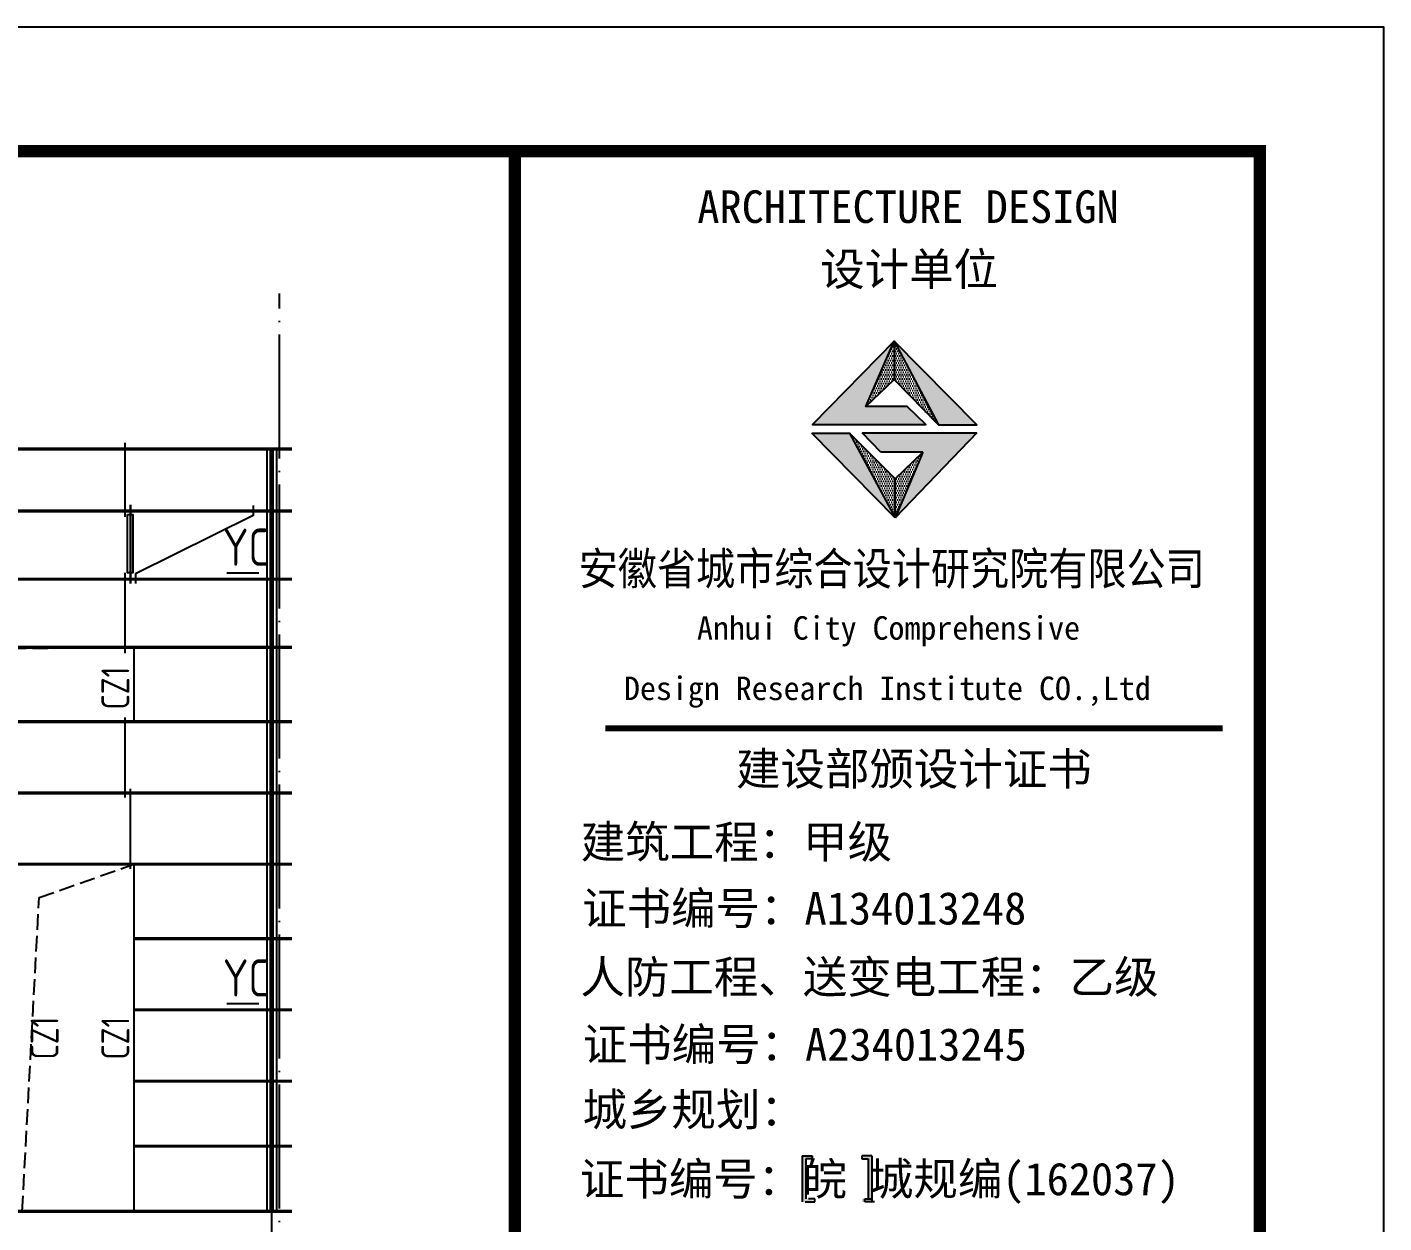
# Model space of a CAD drawing. Extents: x 69728788 to 150163257, y 20675998 to 43663798.
# Drawn here: x 75140745 to 75162631, y 21276996 to 21296288 of the extents above; entities that cross this region are included whole.
import ezdxf

# ---------------------------------------------------------------- set-up
doc = ezdxf.new("R2010")
doc.units = 0
doc.header["$LTSCALE"] = 1000
doc.header["$MEASUREMENT"] = 0
for name, pattern in [('CONTINOUS', [0]), ('DASH', [0.35, 0.25, -0.1]), ('DOTE', [2.42, 2, -0.2, 0.02, -0.2])]:
    doc.linetypes.add(name, pattern=pattern)
for name, color, linetype in [('DOTE', 251, 'DOTE'), ('PUB_TITLE', 4, 'CONTINUOUS'), ('TDB_文字', 3, 'CONTINUOUS'), ('TEXT', 7, 'CONTINUOUS'), ('图框', 253, 'CONTINUOUS'), ('屋面隅撑', 1, 'CONTINUOUS'), ('梁', 4, 'CONTINUOUS'), ('梁虚线', 134, 'DASH'), ('檩条拉条', 253, 'CONTINUOUS')]:
    doc.layers.add(name, color=color, linetype=linetype)
doc.styles.add('TSSD_Rein', font='atssdeng.shx', dxfattribs={"width": 0.7, "bigfont": 'atssdchn.shx'})
doc.styles.add('黑体', font='simhei.ttf', dxfattribs={"width": 0.6, "height": 4.3})

msp = doc.modelspace()

# ---------------------------------------------------------------- hatches: boundary and pattern name
at = {"layer": '图框'}
for color, points in [(1, [(75154273.6, 21290167.5), (75154728.8, 21291223.6), (75153416.1, 21289874.4), (75155243.9, 21289874.4), (75154940.7, 21290167.5)]), (1, [(75155446.1, 21289868.8), (75156064.9, 21289868.8), (75154728.8, 21291223.6)]), (1, [(75154008, 21289738.6), (75153401.1, 21289738.6), (75154746.6, 21288371.9)]), (1, [(75154217.3, 21289742.6), (75154515.8, 21289429.4), (75155191.9, 21289429.4), (75154746.6, 21288371.9), (75156065.9, 21289742.6)]), (4, [(75153303.5, 21278026.3), (75153406.1, 21278026.3), (75153406.1, 21278077.5), (75153358.7, 21278077.5), (75153248.3, 21278077.5), (75153248.3, 21277332.8), (75153358.7, 21277332.8), (75153406.1, 21277332.8), (75153406.1, 21277384), (75153303.5, 21277384)]), (4, [(75154313.5, 21277384), (75154210.9, 21277384), (75154210.9, 21277332.8), (75154258.3, 21277332.8), (75154368.7, 21277332.8), (75154368.7, 21278077.5), (75154258.3, 21278077.5), (75154210.9, 21278077.5), (75154210.9, 21278026.3), (75154313.5, 21278026.3)])]:
    msp.add_hatch(color=color, dxfattribs=at).paths.add_polyline_path(points)
h = msp.add_hatch(dxfattribs=at)
h.set_pattern_fill('DOTS', color=256, scale=600, style=0)
h.set_pattern_definition([(0, (70596003.2, 23013323.27), (18.75, 37.5), [0, -37.5])])
h.paths.add_polyline_path([(75154746.6, 21288371.9), (75154746.6, 21289001.8), (75154008, 21289738.6)])
h.paths.add_polyline_path([(75155191.9, 21289429.4), (75154746.6, 21289001.8), (75154746.6, 21288371.9)])
h.paths.add_polyline_path([(75154728.8, 21291223.6), (75154728.8, 21290602.5), (75155446.1, 21289868.8)])
h.paths.add_polyline_path([(75154728.8, 21290602.5), (75154728.8, 21291223.6), (75154273.6, 21290167.5)])

# ---------------------------------------------------------------- linework, layer by layer
at = {"layer": 'DOTE', "color": 25, "linetype": 'DOTE'}
msp.add_line((75144815.3, 21274807.5), (75144815.3, 21291992.7), dxfattribs=at)
at = {"layer": 'PUB_TITLE'}
msp.add_lwpolyline([(75043830.5, 21212287.7), (75162630.5, 21212287.7), (75162630.5, 21296287.7), (75043830.5, 21296287.7)], close=True, dxfattribs=at)
at = {"layer": 'PUB_TITLE', "const_width": 200}
msp.add_lwpolyline([(75048830.5, 21214287.7), (75160630.5, 21214287.7), (75160630.5, 21294287.7), (75048830.5, 21294287.7)], close=True, dxfattribs=at)
at = {"layer": 'TDB_文字'}
for points in [[(75144615.3, 21289487.2), (75144665.3, 21289487.2), (75144665.3, 21277181.3), (75144615.3, 21277181.3)], [(75144715.3, 21289487.2), (75144765.3, 21289487.2), (75144765.3, 21277181.3), (75144715.3, 21277181.3)]]:
    msp.add_lwpolyline(points, close=True, dxfattribs=at)
at = {"layer": '图框'}
for p, q in [((75154273.6, 21290167.5), (75154728.8, 21291223.6)), ((75154728.8, 21291223.6), (75155446.1, 21289868.8)), ((75154746.6, 21288371.9), (75153401.1, 21289738.6)), ((75153401.1, 21289738.6), (75154008, 21289738.6)), ((75154746.6, 21288371.9), (75153401.1, 21289738.6)), ((75153401.1, 21289738.6), (75154008, 21289738.6)), ((75153401.1, 21289738.6), (75154008, 21289738.6)), ((75154746.6, 21289001.8), (75154008, 21289738.6)), ((75154217.3, 21289742.6), (75156065.9, 21289742.6)), ((75154515.8, 21289429.4), (75154217.3, 21289742.6)), ((75156065.9, 21289742.6), (75154746.6, 21288371.9)), ((75155191.9, 21289429.4), (75154515.8, 21289429.4)), ((75154746.6, 21289001.8), (75155191.9, 21289429.4)), ((75155191.9, 21289429.4), (75154746.6, 21288371.9)), ((75154746.6, 21288371.9), (75154746.6, 21289001.8)), ((75154746.6, 21288371.9), (75154746.6, 21289001.8)), ((75154746.6, 21288371.9), (75154746.6, 21289001.8))]:
    msp.add_line(p, q, dxfattribs=at)
at = {"layer": '图框', "color": 1}
for p, q in [((75154746.6, 21288371.9), (75153401.1, 21289738.6)), ((75154008, 21289738.6), (75154746.6, 21288371.9))]:
    msp.add_line(p, q, dxfattribs=at)
at = {"layer": '图框', "color": 4}
for p, q in [((75153248.3, 21278077.5), (75153358.7, 21278077.5)), ((75153248.3, 21278077.5), (75153248.3, 21277332.8)), ((75153406.1, 21278026.3), (75153303.5, 21278026.3)), ((75153303.5, 21278026.3), (75153303.5, 21277384)), ((75153358.7, 21278077.5), (75153406.1, 21278077.5)), ((75153406.1, 21278077.5), (75153406.1, 21278026.3)), ((75154258.3, 21278077.5), (75154210.9, 21278077.5)), ((75154210.9, 21278077.5), (75154210.9, 21278026.3)), ((75154210.9, 21278026.3), (75154313.5, 21278026.3)), ((75154368.7, 21278077.5), (75154258.3, 21278077.5)), ((75154313.5, 21278026.3), (75154313.5, 21277384)), ((75154368.7, 21278077.5), (75154368.7, 21277332.8)), ((75153294.2, 21277332.8), (75153404.7, 21277332.8)), ((75153452, 21277384), (75153349.4, 21277384)), ((75153404.7, 21277332.8), (75153452, 21277332.8)), ((75153452, 21277332.8), (75153452, 21277384)), ((75154256.9, 21277332.8), (75154256.9, 21277384)), ((75154256.9, 21277384), (75154359.5, 21277384)), ((75154304.2, 21277332.8), (75154256.9, 21277332.8)), ((75154414.7, 21277332.8), (75154304.2, 21277332.8))]:
    msp.add_line(p, q, dxfattribs=at)
for points, const_width in [([(75148612, 21294287.7), (75148612, 21214287.7)], 197.2), ([(75150069.5, 21284975.7), (75160029.5, 21284975.7)], 99.6)]:
    msp.add_lwpolyline(points, dxfattribs=dict(at, const_width=const_width))
at = {"layer": '图框'}
for points in [[(75154940.7, 21290167.5), (75154273.6, 21290167.5), (75154728.8, 21290602.5), (75155446.1, 21289868.8), (75156064.9, 21289868.8), (75154728.8, 21291223.6), (75153416.1, 21289874.4), (75155243.9, 21289874.4), (75154940.7, 21290167.5)], [(75154728.8, 21291223.6), (75154728.8, 21290602.5)]]:
    msp.add_lwpolyline(points, dxfattribs=at)
at = {"layer": '屋面隅撑', "const_width": 30}
for points in [[(75143962.7, 21287481.3), (75144485.1, 21287481.3)], [(75143962.7, 21280531.3), (75144485.1, 21280531.3)]]:
    msp.add_lwpolyline(points, dxfattribs=at)
at = {"layer": '梁', "linetype": 'CONTINOUS'}
for p, q in [((75144690.3, 21275981.3), (75144690.3, 21289481.3)), ((75142465.3, 21286281.3), (75142465.3, 21285081.3)), ((75142465.3, 21282781.3), (75142465.3, 21277181.3))]:
    msp.add_line(p, q, dxfattribs=at)
at = {"layer": '梁', "linetype": 'CONTINOUS', "const_width": 50}
for points in [[(75145015.3, 21289481.3), (75105015.3, 21289481.3)], [(75145015.3, 21288481.3), (75105015.3, 21288481.3)], [(75145015.3, 21287381.3), (75105015.3, 21287381.3)], [(75145015.3, 21286281.3), (75105015.3, 21286281.3)], [(75145015.3, 21285081.3), (75105015.3, 21285081.3)], [(75145015.3, 21283931.3), (75105015.3, 21283931.3)], [(75145015.3, 21282781.3), (75105015.3, 21282781.3)], [(75145015.3, 21281581.3), (75142465.3, 21281581.3)], [(75145015.3, 21280431.3), (75142465.3, 21280431.3)], [(75145015.3, 21279281.3), (75142465.3, 21279281.3)], [(75145015.3, 21278231.3), (75142465.3, 21278231.3)], [(75145015.3, 21277181.3), (75117215.3, 21277181.3)]]:
    msp.add_lwpolyline(points, dxfattribs=at)
at = {"layer": '梁虚线'}
for points in [[(75107665.3, 21285081.3), (75108280, 21285991.4), (75142465.3, 21286281.3)], [(75140665.3, 21277181.3), (75140937.9, 21282243), (75142465.3, 21282781.3)]]:
    msp.add_lwpolyline(points, dxfattribs=at)
at = {"layer": '檩条拉条'}
for p, q in [((75142327.4, 21288389.1), (75142327.4, 21289582.3)), ((75142411.4, 21288582.3), (75142411.4, 21287309.1)), ((75142411.4, 21287309.1), (75142411.4, 21288582.3)), ((75142327.4, 21286189.1), (75142327.4, 21287482.3)), ((75142327.4, 21283856.3), (75142327.4, 21285149.4)), ((75142411.4, 21282706.3), (75142411.4, 21283999.4))]:
    msp.add_line(p, q, dxfattribs=at)
msp.add_lwpolyline([(75142366, 21288422.3), (75142452.5, 21288422.3), (75142452.5, 21287482.3), (75142366, 21287482.3)], close=True, dxfattribs=at)
msp.add_lwpolyline([(75144392.7, 21288569.1), (75144392.7, 21288409.1), (75142495.4, 21287469.1), (75142495.4, 21287309.1)], dxfattribs=at)

# ---------------------------------------------------------------- texts
at = {"layer": 'TEXT', "style": 'TSSD_Rein', "width": 0.8}
for p in [(75142393.2, 21285278.1), (75141250.9, 21279632.3), (75142393.2, 21279629.5)]:
    msp.add_text('CZ1', height=450, rotation=90, dxfattribs=at).set_placement(p)
at = {"layer": '图框', "color": 4, "style": '黑体'}
for s, height, p in [('ARCHITECTURE DESIGN', 525.888, (75151555.5, 21293128.3)), ('设计单位', 525.89, (75153538.1, 21292121)), ('Anhui City Comprehensive ', 378.48, (75151550.2, 21286404.7)), (' Design Research Institute CO.,Ltd', 378.48, (75150115.5, 21285430.7)), ('建设部颁设计证书', 525.89, (75152180.5, 21284058.4)), (' 建筑工程：甲级', 525.89, (75149317.9, 21282879.9)), ('证书编号：A134013248', 525.888, (75149698.3, 21281808.3)), ('人防工程、送变电工程：乙级', 525.888, (75149670.7, 21280700.9)), ('证书编号：A234013245', 525.888, (75149707.9, 21279612.6)), ('城乡规划：', 525.89, (75149704, 21278562)), ('证书编号：皖 城规编(162037)', 525.888, (75149662, 21277441.7))]:
    msp.add_text(s, height=height, dxfattribs=at).set_placement(p)
at = {"layer": '图框', "color": 4, "style": '黑体', "width": 0.88}
msp.add_text('安徽省城市综合设计研究院有限公司', height=525.888, dxfattribs=at).set_placement((75149641.9, 21287288.6))
at = {"layer": '屋面隅撑', "color": 3, "style": 'TSSD_Rein', "width": 0.8}
for p in [(75143903.3, 21287597.3), (75143903.3, 21280647.3)]:
    msp.add_text('YC', height=600, dxfattribs=at).set_placement(p)

doc.saveas('drawing.dxf')
